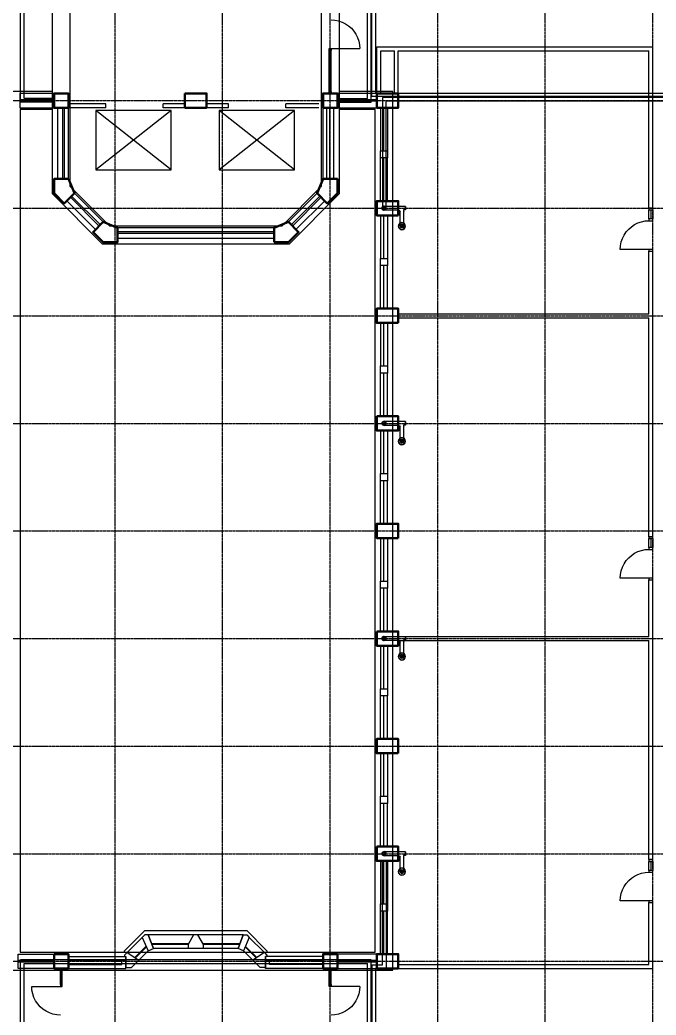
# Model space of a CAD drawing. Header units: millimetres. Extents: x -49883 to 71908, y -18440 to 67826.
# Drawn here: x -35188 to -17443, y 11276 to 39026 of the extents above; entities that cross this region are included whole.
import ezdxf

# ---------------------------------------------------------------- set-up
doc = ezdxf.new("R2010")
doc.units = ezdxf.units.MM
doc.linetypes.add('PCENTRE', pattern=[50.8, 31.75, -6.35, 6.35, -6.35])
doc.linetypes.add('PCENTRE2', pattern=[28.575, 19.05, -3.175, 3.175, -3.175])
for name, color, linetype in [('Boundaries_and_building_grids', 140, 'PCENTRE2'), ('Fourth Floor - General', 1, 'Continuous'), ('Fourth Floor - Roofs', 2, 'Continuous'), ('Fourth Floor - Structural Members', 5, 'Continuous'), ('Third Floor - Curtain Walls', 1, 'Continuous'), ('Third Floor - Doors Windows and Openings', 1, 'Continuous'), ('Third Floor - Stairs', 8, 'Continuous'), ('Third Floor - Structural Members', 5, 'Continuous'), ('Third Floor - Walls', 3, 'Continuous')]:
    doc.layers.add(name, color=color, linetype=linetype)

# ---------------------------------------------------------------- blocks, each defined once
blk = doc.blocks.new('OffSetFullbore')
at = {"layer": 'Fourth Floor - Roofs', "linetype": 'Continuous'}
h = blk.add_hatch(dxfattribs=at)
h.set_pattern_fill('lines', color=256, scale=6.25, style=0)
h.set_pattern_definition([(0, (-14818.7696, 134.024), (0, 6.25), [])])
h.paths.add_polyline_path([(-550, -500, -1), (-450, -500, -1)])
at = {"layer": 'Fourth Floor - Roofs', "linetype": 'Continuous', "lineweight": -3}
for p, q in [((-600, 50), (0, 50)), ((-600, 50), (-600, -50)), ((-590, 50), (-590, -50)), ((-600, -50), (-541, -50)), ((-550, -500), (-550, -100)), ((-450, -500), (-450, -100)), ((0, -50), (-400, -50))]:
    blk.add_line(p, q, dxfattribs=at)
at = {"layer": 'Fourth Floor - Roofs', "linetype": 'Continuous'}
for radius in [100, 93.8, 50, 50]:
    blk.add_circle((-500, -500), radius, dxfattribs=at)
at = {"layer": 'Fourth Floor - Roofs', "linetype": 'Continuous', "lineweight": -3}
for centre, radius, start, end in [((0, 0), 50, 270, 90), ((-400, -100), 150, 160.5288, 180), ((-400, -100), 50, 90, 180)]:
    blk.add_arc(centre, radius, start, end, dxfattribs=at)

msp = doc.modelspace()

# ---------------------------------------------------------------- linework, layer by layer
at = {"layer": 'Boundaries_and_building_grids', "color": 140, "linetype": 'PCENTRE', "lineweight": -3}
for p, q in [((-32533, -6274), (-32533, 60064)), ((-29533, -6274), (-29533, 60069)), ((-26533, -6274), (-26533, 60075)), ((-23533, -11774), (-23533, 60080)), ((-20533, -11774), (-20533, 60085)), ((-17533, -11774), (-17533, 60091)), ((-49883, 36776), (47817, 36776)), ((-49883, 33776), (47817, 33776)), ((-49883, 30776), (47817, 30776)), ((-49883, 27776), (47817, 27776)), ((-49883, 24776), (47817, 24776)), ((-49883, 21776), (47817, 21776)), ((-49883, 18776), (47817, 18776)), ((-49883, 15776), (47817, 15776)), ((-49883, 12776), (47817, 12776))]:
    msp.add_line(p, q, dxfattribs=at)
at = {"layer": 'Fourth Floor - General', "color": 1, "linetype": 'Continuous', "lineweight": -3}
for p, q in [((-35173, 36736, 13800), (-35173, 42816, 13800)), ((-25393, 36736, 13800), (-25393, 42816, 13800)), ((-35073, 36836, 13800), (-35073, 42716, 13800)), ((-25493, 36836, 13800), (-25493, 42716, 13800)), ((-34233, 36736, 13800), (-35173, 36736, 13800)), ((-34233, 36836, 13800), (-35073, 36836, 13800)), ((-26333, 36836, 13800), (-25493, 36836, 13800)), ((-26333, 36736, 13800), (-25393, 36736, 13800)), ((-35173, 8236, 13800), (-35173, 12816, 13800)), ((-25393, 12816, 13800), (-35173, 12816, 13800)), ((-25393, 8236, 13800), (-25393, 12816, 13800)), ((-35073, 8316, 13800), (-35073, 12716, 13800)), ((-35073, 12716, 13800), (-25493, 12716, 13800)), ((-25493, 8316, 13800), (-25493, 12716, 13800)), ((-25373, 12676, 13800), (-25373, 10001, 13800))]:
    msp.add_line(p, q, dxfattribs=at)
at = {"layer": 'Fourth Floor - Roofs', "color": 3, "linetype": 'Continuous'}
for p, q in [((-34283, 34172, 13800), (-34283, 43879, 13800)), ((-26283, 43879, 13800), (-26283, 34172, 13800)), ((-33783, 34379, 13800), (-33783, 43672, 13800)), ((-26783, 43672, 13800), (-26783, 34379, 13800)), ((-24783, 37026, 13800), (-26283, 37026, 13800)), ((-24783, 12526, 13800), (-24783, 37026, 13800)), ((-35183, 36526, 13800), (-35183, 13026, 13800)), ((-34283, 36526, 13800), (-35183, 36526, 13800)), ((-25283, 36526, 13800), (-26283, 36526, 13800)), ((-25283, 13026, 13800), (-25283, 36526, 13800)), ((-32886, 32776, 13800), (-34283, 34172, 13800)), ((-32679, 33276, 13800), (-33783, 34379, 13800)), ((-26783, 34379, 13800), (-27886, 33276, 13800)), ((-26283, 34172, 13800), (-27679, 32776, 13800)), ((-27886, 33276, 13800), (-32679, 33276, 13800)), ((-27679, 32776, 13800), (-32886, 32776, 13800)), ((-35183, 13026, 13800), (-25283, 13026, 13800))]:
    msp.add_line(p, q, dxfattribs=at)
at = {"layer": 'Fourth Floor - Roofs', "color": 1, "linetype": 'Continuous', "lineweight": -3}
for p, q in [((-25373, 36886, 13800), (-25373, 42676, 13800)), ((-25273, 42576, 13800), (-25273, 36986, 13800)), ((-25273, 36986, 13800), (-14883, 36986, 13800)), ((-14883, 36886, 13800), (-25373, 36886, 13800)), ((-14883, 36866, 13800), (-25073, 36866, 13800)), ((-25073, 36866, 13800), (-25073, 33806, 13800)), ((-24973, 33806, 13800), (-24973, 36766, 13800)), ((-24973, 36766, 13800), (-14883, 36766, 13800)), ((-25073, 12676, 13800), (-25073, 15576, 13800)), ((-24973, 15576, 13800), (-24973, 12576, 13800)), ((-25373, 12676, 13800), (-25073, 12676, 13800)), ((-24973, 12576, 13800), (-25273, 12576, 13800)), ((-25273, 12576, 13800), (-25273, 10101, 13800))]:
    msp.add_line(p, q, dxfattribs=at)
at = {"layer": 'Fourth Floor - Roofs', "color": 3, "linetype": 'Continuous', "lineweight": -3}
for p, q in [((-34283, 37026, 13800), (-35683, 37026, 13800)), ((-35683, 12526, 13800), (-24783, 12526, 13800))]:
    msp.add_line(p, q, dxfattribs=at)
at = {"layer": 'Fourth Floor - Roofs', "color": 1, "linetype": 'Continuous'}
for p, q in [((-32268, 13071, 13800), (-31706, 13633, 13800)), ((-31706, 13633, 13800), (-28860, 13633, 13800)), ((-28860, 13633, 13800), (-28298, 13071, 13800)), ((-32268, 13026, 13800), (-32268, 13071, 13800)), ((-28298, 13071, 13800), (-28298, 13026, 13800))]:
    msp.add_line(p, q, dxfattribs=at)
at = {"layer": 'Fourth Floor - Structural Members', "color": 8, "linetype": 'Continuous', "lineweight": 50, "elevation": 13800}
for points in [[(-34233, 36576), (-34233, 36976), (-33833, 36976), (-33833, 36576)], [(-30583, 36976), (-30583, 36576), (-29983, 36576), (-29983, 36976)], [(-24633, 36976), (-24633, 36576), (-25233, 36576), (-25233, 36976)], [(-33833, 34593), (-34233, 34593), (-34233, 34193), (-33950, 33910), (-33667, 34193)], [(-26733, 34593), (-26898, 34193), (-26616, 33910), (-26333, 34193), (-26333, 34593)], [(-24633, 33576), (-24633, 33976), (-25233, 33976), (-25233, 33576)], [(-32466, 33226), (-32866, 33391), (-33148, 33109), (-32866, 32826), (-32466, 32826)], [(-28100, 32826), (-28100, 33226), (-27700, 33391), (-27417, 33109), (-27700, 32826)], [(-24633, 30576), (-24633, 30976), (-25233, 30976), (-25233, 30576)], [(-25233, 27976), (-24633, 27976), (-24633, 27576), (-25233, 27576)], [(-24633, 24576), (-24633, 24976), (-25233, 24976), (-25233, 24576)], [(-25233, 21976), (-24633, 21976), (-24633, 21576), (-25233, 21576)], [(-24633, 18576), (-25233, 18576), (-25233, 18976), (-24633, 18976)], [(-25233, 15976), (-24633, 15976), (-24633, 15576), (-25233, 15576)], [(-34233, 12976), (-33833, 12976), (-33833, 12576), (-34233, 12576)], [(-24633, 12576), (-25233, 12576), (-25233, 12976), (-24633, 12976)]]:
    msp.add_lwpolyline(points, close=True, dxfattribs=at)
for points in [[(-26333, 36576), (-26733, 36576), (-26733, 36976), (-26333, 36976), (-26333, 36576)], [(-26333, 12576), (-26733, 12576), (-26733, 12976), (-26333, 12976), (-26333, 12576)]]:
    msp.add_lwpolyline(points, dxfattribs=at)
at = {"layer": 'Fourth Floor - Structural Members', "color": 8, "linetype": 'Continuous', "lineweight": 50}
for centre in [(-25033, 33776, 13800), (-25033, 27776, 13800), (-25033, 21776, 13800), (-25033, 15776, 13800)]:
    msp.add_circle(centre, 50, dxfattribs=at)
at = {"layer": 'Third Floor - Curtain Walls', "color": 3, "linetype": 'Continuous'}
for p, q in [((-24633, 21721, 10350), (-24633, 21831, 10350)), ((-31706, 13513, 10350), (-31775, 13444, 10350)), ((-31775, 13444, 10350), (-31612, 13072, 10350)), ((-31608, 13513, 10350), (-31706, 13513, 10350)), ((-31608, 13513, 10350), (-31466, 13133, 10350)), ((-30342, 13513, 10350), (-30496, 13245, 10350)), ((-30224, 13513, 10350), (-30342, 13513, 10350)), ((-30069, 13245, 10350), (-30224, 13513, 10350)), ((-29100, 13133, 10350), (-28958, 13513, 10350)), ((-28958, 13513, 10350), (-28860, 13513, 10350)), ((-28791, 13444, 10350), (-28953, 13072, 10350)), ((-28860, 13513, 10350), (-28791, 13444, 10350)), ((-31612, 13072, 10350), (-31466, 13133, 10350)), ((-30496, 13245, 10350), (-30496, 13133, 10350)), ((-30069, 13133, 10350), (-30496, 13133, 10350)), ((-30069, 13133, 10350), (-30069, 13245, 10350)), ((-28953, 13072, 10350), (-29100, 13133, 10350)), ((-32200, 13019, 10350), (-32268, 12951, 10350)), ((-32268, 12951, 10350), (-32268, 12906, 10350)), ((-32268, 12906, 10350), (-32233, 12906, 10350)), ((-32233, 12906, 10350), (-32233, 12606, 10350)), ((-32200, 13019, 10350), (-31873, 12811, 10350)), ((-32079, 12606, 10350), (-31873, 12811, 10350)), ((-28366, 13019, 10350), (-28693, 12811, 10350)), ((-28487, 12606, 10350), (-28693, 12811, 10350)), ((-28366, 13019, 10350), (-28298, 12951, 10350)), ((-28333, 12906, 10350), (-28333, 12606, 10350)), ((-28298, 12906, 10350), (-28333, 12906, 10350)), ((-28298, 12951, 10350), (-28298, 12906, 10350)), ((-32233, 12606, 10350), (-32079, 12606, 10350)), ((-28333, 12606, 10350), (-28487, 12606, 10350))]:
    msp.add_line(p, q, dxfattribs=at)
at = {"layer": 'Third Floor - Curtain Walls', "color": 3, "linetype": 'Continuous', "elevation": 10350}
for points in [[(-24933, 35176), (-25133, 35176), (-25133, 35376), (-24933, 35376), (-24933, 35176)], [(-24933, 32176), (-25133, 32176), (-25133, 32376), (-24933, 32376), (-24933, 32176)], [(-24933, 29176), (-25133, 29176), (-25133, 29376), (-24933, 29376), (-24933, 29176)], [(-24933, 26176), (-25133, 26176), (-25133, 26376), (-24933, 26376), (-24933, 26176)], [(-24933, 23176), (-25133, 23176), (-25133, 23376), (-24933, 23376), (-24933, 23176)], [(-24933, 20176), (-25133, 20176), (-25133, 20376), (-24933, 20376), (-24933, 20176)], [(-24933, 17176), (-25133, 17176), (-25133, 17376), (-24933, 17376), (-24933, 17176)], [(-24933, 14176), (-25133, 14176), (-25133, 14376), (-24933, 14376), (-24933, 14176)]]:
    msp.add_lwpolyline(points, dxfattribs=at)
at = {"layer": 'Third Floor - Doors Windows and Openings'}
for p, q in [((-26508, 39026, 10350), (-26403, 39019, 10350)), ((-26403, 39019, 10350), (-26301, 38998, 10350)), ((-26301, 38998, 10350), (-26202, 38965, 10350)), ((-26202, 38965, 10350), (-26108, 38919, 10350)), ((-26108, 38919, 10350), (-26021, 38860, 10350)), ((-26021, 38860, 10350), (-25942, 38791, 10350)), ((-25942, 38791, 10350), (-25873, 38713, 10350)), ((-25873, 38713, 10350), (-25815, 38626, 10350)), ((-25815, 38626, 10350), (-25769, 38532, 10350)), ((-25769, 38532, 10350), (-25735, 38433, 10350)), ((-25735, 38433, 10350), (-25715, 38330, 10350)), ((-25715, 38330, 10350), (-25708, 38226, 10350)), ((-18130, 33260, 10350), (-18043, 33319, 10350)), ((-18043, 33319, 10350), (-17949, 33365, 10350)), ((-17949, 33365, 10350), (-17850, 33398, 10350)), ((-17850, 33398, 10350), (-17747, 33419, 10350)), ((-17747, 33419, 10350), (-17643, 33426, 10350)), ((-18382, 32932, 10350), (-18336, 33026, 10350)), ((-18336, 33026, 10350), (-18277, 33113, 10350)), ((-18277, 33113, 10350), (-18208, 33191, 10350)), ((-18208, 33191, 10350), (-18130, 33260, 10350)), ((-18436, 32730, 10350), (-18416, 32833, 10350)), ((-18416, 32833, 10350), (-18382, 32932, 10350)), ((-18443, 32626, 10350), (-18436, 32730, 10350)), ((-18130, 24095, 10350), (-18043, 24154, 10350)), ((-18043, 24154, 10350), (-17949, 24200, 10350)), ((-17949, 24200, 10350), (-17850, 24233, 10350)), ((-17850, 24233, 10350), (-17747, 24254, 10350)), ((-17747, 24254, 10350), (-17643, 24261, 10350)), ((-18336, 23861, 10350), (-18277, 23948, 10350)), ((-18277, 23948, 10350), (-18208, 24026, 10350)), ((-18208, 24026, 10350), (-18130, 24095, 10350)), ((-18436, 23565, 10350), (-18416, 23668, 10350)), ((-18416, 23668, 10350), (-18382, 23767, 10350)), ((-18382, 23767, 10350), (-18336, 23861, 10350)), ((-18443, 23461, 10350), (-18436, 23565, 10350)), ((-18277, 14948, 10350), (-18208, 15026, 10350)), ((-18208, 15026, 10350), (-18130, 15095, 10350)), ((-18130, 15095, 10350), (-18043, 15154, 10350)), ((-18043, 15154, 10350), (-17949, 15200, 10350)), ((-17949, 15200, 10350), (-17850, 15233, 10350)), ((-17850, 15233, 10350), (-17747, 15254, 10350)), ((-17747, 15254, 10350), (-17643, 15261, 10350)), ((-18416, 14668, 10350), (-18382, 14767, 10350)), ((-18382, 14767, 10350), (-18336, 14861, 10350)), ((-18336, 14861, 10350), (-18277, 14948, 10350)), ((-18443, 14461, 10350), (-18436, 14565, 10350)), ((-18436, 14565, 10350), (-18416, 14668, 10350)), ((-34851, 11971, 10350), (-34858, 12076, 10350)), ((-34831, 11869, 10350), (-34851, 11971, 10350)), ((-25715, 11971, 10350), (-25735, 11869, 10350)), ((-25708, 12076, 10350), (-25715, 11971, 10350)), ((-34797, 11770, 10350), (-34831, 11869, 10350)), ((-34751, 11676, 10350), (-34797, 11770, 10350)), ((-34692, 11589, 10350), (-34751, 11676, 10350)), ((-25815, 11676, 10350), (-25873, 11589, 10350)), ((-25769, 11770, 10350), (-25815, 11676, 10350)), ((-25735, 11869, 10350), (-25769, 11770, 10350)), ((-34623, 11510, 10350), (-34692, 11589, 10350)), ((-34545, 11441, 10350), (-34623, 11510, 10350)), ((-34458, 11383, 10350), (-34545, 11441, 10350)), ((-34364, 11337, 10350), (-34458, 11383, 10350)), ((-26108, 11383, 10350), (-26202, 11337, 10350)), ((-26021, 11441, 10350), (-26108, 11383, 10350)), ((-25942, 11510, 10350), (-26021, 11441, 10350)), ((-25873, 11589, 10350), (-25942, 11510, 10350)), ((-34265, 11303, 10350), (-34364, 11337, 10350)), ((-34162, 11283, 10350), (-34265, 11303, 10350)), ((-34058, 11276, 10350), (-34162, 11283, 10350)), ((-26403, 11283, 10350), (-26508, 11276, 10350)), ((-26301, 11303, 10350), (-26403, 11283, 10350)), ((-26202, 11337, 10350), (-26301, 11303, 10350))]:
    msp.add_line(p, q, dxfattribs=at)
at = {"layer": 'Third Floor - Doors Windows and Openings', "linetype": 'Continuous'}
for p, q in [((-26558, 37026, 10350), (-26558, 38176, 10350)), ((-26533, 37026, 10350), (-26533, 38176, 10350)), ((-26508, 38226, 10350), (-25708, 38226, 10350)), ((-26508, 37026, 10350), (-26508, 38176, 10350)), ((-17643, 33476, 10350), (-17643, 33726, 10350)), ((-17593, 33726, 10350), (-17593, 33476, 10350)), ((-17583, 33476, 10350), (-17583, 33726, 10350)), ((-17533, 33726, 10350), (-17533, 33476, 10350)), ((-17643, 32626, 10350), (-18443, 32626, 10350)), ((-17643, 24311, 10350), (-17643, 24561, 10350)), ((-17593, 24561, 10350), (-17593, 24311, 10350)), ((-17583, 24311, 10350), (-17583, 24561, 10350)), ((-17533, 24561, 10350), (-17533, 24311, 10350)), ((-17643, 23461, 10350), (-18443, 23461, 10350)), ((-17643, 15311, 10350), (-17643, 15561, 10350)), ((-17593, 15561, 10350), (-17593, 15311, 10350)), ((-17583, 15311, 10350), (-17583, 15561, 10350)), ((-17533, 15561, 10350), (-17533, 15311, 10350)), ((-17643, 14461, 10350), (-18443, 14461, 10350)), ((-34058, 12126, 10350), (-34058, 12526, 10350)), ((-34033, 12126, 10350), (-34033, 12526, 10350)), ((-34008, 12126, 10350), (-34008, 12526, 10350)), ((-26558, 12126, 10350), (-26558, 12526, 10350)), ((-26533, 12126, 10350), (-26533, 12526, 10350)), ((-26508, 12126, 10350), (-26508, 12526, 10350)), ((-34858, 12076, 10350), (-34058, 12076, 10350)), ((-25708, 12076, 10350), (-26508, 12076, 10350))]:
    msp.add_line(p, q, dxfattribs=at)
at = {"layer": 'Third Floor - Doors Windows and Openings', "color": 1, "linetype": 'Continuous'}
for p, q in [((-34233, 36796, 10350), (-35193, 36796, 10350)), ((-35193, 36776, 10350), (-34233, 36776, 10350)), ((-34233, 36756, 10350), (-35193, 36756, 10350)), ((-25233, 36796, 10350), (-26333, 36796, 10350)), ((-26333, 36776, 10350), (-25233, 36776, 10350)), ((-25233, 36756, 10350), (-26333, 36756, 10350)), ((-25133, 36576, 10350), (-25133, 35376, 10350)), ((-25133, 36576, 10350), (-24933, 36576, 10350)), ((-25033, 35376, 10350), (-25033, 36576, 10350)), ((-24933, 36576, 10350), (-24933, 35376, 10350)), ((-25133, 33976, 10350), (-25133, 35176, 10350)), ((-25033, 33976, 10350), (-25033, 35176, 10350)), ((-24933, 33976, 10350), (-24933, 35176, 10350)), ((-25133, 33976, 10350), (-24933, 33976, 10350)), ((-25133, 33576, 10350), (-25133, 32376, 10350)), ((-25133, 33576, 10350), (-24933, 33576, 10350)), ((-25033, 32376, 10350), (-25033, 33576, 10350)), ((-24933, 33576, 10350), (-24933, 32376, 10350)), ((-25133, 30976, 10350), (-25133, 32176, 10350)), ((-25033, 30976, 10350), (-25033, 32176, 10350)), ((-24933, 30976, 10350), (-24933, 32176, 10350)), ((-25133, 30976, 10350), (-24933, 30976, 10350)), ((-25133, 30576, 10350), (-25133, 29376, 10350)), ((-25133, 30576, 10350), (-24933, 30576, 10350)), ((-25033, 29376, 10350), (-25033, 30576, 10350)), ((-24933, 30576, 10350), (-24933, 29376, 10350)), ((-25133, 27976, 10350), (-25133, 29176, 10350)), ((-25033, 27976, 10350), (-25033, 29176, 10350)), ((-24933, 27976, 10350), (-24933, 29176, 10350)), ((-25133, 27976, 10350), (-24933, 27976, 10350)), ((-25133, 27576, 10350), (-25133, 26376, 10350)), ((-25133, 27576, 10350), (-24933, 27576, 10350)), ((-25033, 26376, 10350), (-25033, 27576, 10350)), ((-24933, 27576, 10350), (-24933, 26376, 10350)), ((-25133, 24976, 10350), (-25133, 26176, 10350)), ((-25033, 24976, 10350), (-25033, 26176, 10350)), ((-24933, 24976, 10350), (-24933, 26176, 10350)), ((-25133, 24976, 10350), (-24933, 24976, 10350)), ((-25133, 24576, 10350), (-25133, 23376, 10350)), ((-25133, 24576, 10350), (-24933, 24576, 10350)), ((-25033, 23376, 10350), (-25033, 24576, 10350)), ((-24933, 24576, 10350), (-24933, 23376, 10350)), ((-25133, 21976, 10350), (-25133, 23176, 10350)), ((-25033, 21976, 10350), (-25033, 23176, 10350)), ((-24933, 21976, 10350), (-24933, 23176, 10350)), ((-25133, 21976, 10350), (-24933, 21976, 10350)), ((-25133, 21576, 10350), (-24933, 21576, 10350)), ((-25133, 21576, 10350), (-25133, 20376, 10350)), ((-25033, 20376, 10350), (-25033, 21576, 10350)), ((-24933, 21576, 10350), (-24933, 20376, 10350)), ((-25133, 18976, 10350), (-25133, 20176, 10350)), ((-25033, 18976, 10350), (-25033, 20176, 10350)), ((-24933, 18976, 10350), (-24933, 20176, 10350)), ((-25133, 18976, 10350), (-24933, 18976, 10350)), ((-25133, 18576, 10350), (-25133, 17376, 10350)), ((-25133, 18576, 10350), (-24933, 18576, 10350)), ((-25033, 17376, 10350), (-25033, 18576, 10350)), ((-24933, 18576, 10350), (-24933, 17376, 10350)), ((-25133, 15976, 10350), (-25133, 17176, 10350)), ((-25033, 15976, 10350), (-25033, 17176, 10350)), ((-24933, 15976, 10350), (-24933, 17176, 10350)), ((-25133, 15976, 10350), (-24933, 15976, 10350)), ((-25133, 15576, 10350), (-24933, 15576, 10350)), ((-25133, 15576, 10350), (-25133, 14376, 10350)), ((-25033, 14376, 10350), (-25033, 15576, 10350)), ((-24933, 15576, 10350), (-24933, 14376, 10350)), ((-25133, 12976, 10350), (-25133, 14176, 10350)), ((-25033, 12976, 10350), (-25033, 14176, 10350)), ((-24933, 12976, 10350), (-24933, 14176, 10350)), ((-31775, 13444, 10350), (-32200, 13019, 10350)), ((-28958, 13513, 10350), (-31608, 13513, 10350)), ((-31466, 13133, 10350), (-31608, 13513, 10350)), ((-28958, 13513, 10350), (-29100, 13133, 10350)), ((-28791, 13444, 10350), (-28366, 13019, 10350)), ((-31668, 13199, 10350), (-31984, 12882, 10350)), ((-31967, 12871, 10350), (-31659, 13179, 10350)), ((-31873, 12811, 10350), (-31612, 13072, 10350)), ((-30487, 13262, 10350), (-31514, 13262, 10350)), ((-30496, 13242, 10350), (-31506, 13242, 10350)), ((-30496, 13133, 10350), (-31466, 13133, 10350)), ((-29054, 13262, 10350), (-30079, 13262, 10350)), ((-29061, 13242, 10350), (-30069, 13242, 10350)), ((-29100, 13133, 10350), (-30069, 13133, 10350)), ((-28693, 12811, 10350), (-28953, 13072, 10350)), ((-28600, 12871, 10350), (-28908, 13179, 10350)), ((-28900, 13199, 10350), (-28583, 12882, 10350)), ((-34233, 12796, 10350), (-35233, 12796, 10350)), ((-35233, 12776, 10350), (-34233, 12776, 10350)), ((-25233, 12796, 10350), (-26333, 12796, 10350)), ((-26333, 12776, 10350), (-25233, 12776, 10350)), ((-25133, 12976, 10350), (-24933, 12976, 10350)), ((-34233, 12756, 10350), (-35233, 12756, 10350)), ((-25233, 12756, 10350), (-26333, 12756, 10350))]:
    msp.add_line(p, q, dxfattribs=at)
at = {"layer": 'Third Floor - Doors Windows and Openings', "linetype": 'Continuous', "elevation": 10350}
for points in [[(-26558, 38176), (-26558, 38226), (-26508, 38226), (-26508, 38176), (-26558, 38176)], [(-26558, 36976), (-26558, 37026), (-26508, 37026), (-26508, 36976), (-26558, 36976)], [(-17643, 33726), (-17533, 33726), (-17533, 33776), (-17643, 33776), (-17643, 33726)], [(-17643, 33426), (-17533, 33426), (-17533, 33476), (-17643, 33476), (-17643, 33426)], [(-17643, 32576), (-17533, 32576), (-17533, 32626), (-17643, 32626), (-17643, 32576)], [(-17643, 24561), (-17533, 24561), (-17533, 24611), (-17643, 24611), (-17643, 24561)], [(-17643, 24261), (-17533, 24261), (-17533, 24311), (-17643, 24311), (-17643, 24261)], [(-17643, 23411), (-17533, 23411), (-17533, 23461), (-17643, 23461), (-17643, 23411)], [(-17643, 15561), (-17533, 15561), (-17533, 15611), (-17643, 15611), (-17643, 15561)], [(-17643, 15261), (-17533, 15261), (-17533, 15311), (-17643, 15311), (-17643, 15261)], [(-17643, 14411), (-17533, 14411), (-17533, 14461), (-17643, 14461), (-17643, 14411)], [(-34008, 12526), (-34008, 12576), (-34058, 12576), (-34058, 12526), (-34008, 12526)], [(-26558, 12526), (-26558, 12576), (-26508, 12576), (-26508, 12526), (-26558, 12526)], [(-34008, 12076), (-34008, 12126), (-34058, 12126), (-34058, 12076), (-34008, 12076)], [(-26558, 12076), (-26558, 12126), (-26508, 12126), (-26508, 12076), (-26558, 12076)]]:
    msp.add_lwpolyline(points, dxfattribs=at)
at = {"layer": 'Third Floor - Doors Windows and Openings', "color": 1, "linetype": 'Continuous', "elevation": 10350}
for points in [[(-34233, 36976), (-35193, 36976), (-35193, 36576), (-34233, 36576), (-34233, 36976)], [(-25233, 36976), (-26333, 36976), (-26333, 36576), (-25233, 36576), (-25233, 36976)], [(-34233, 12576), (-35233, 12576), (-35233, 12976), (-34233, 12976), (-34233, 12576)], [(-25233, 12976), (-26333, 12976), (-26333, 12576), (-25233, 12576), (-25233, 12976)]]:
    msp.add_lwpolyline(points, dxfattribs=at)
at = {"layer": 'Third Floor - Stairs', "color": 8, "linetype": 'Continuous'}
for p, q in [((-30966, 36498, 10350), (-33066, 34848, 10350)), ((-30966, 34848, 10350), (-33066, 36498, 10350)), ((-27531, 36498, 10350), (-29631, 34848, 10350)), ((-27531, 34848, 10350), (-29631, 36498, 10350))]:
    msp.add_line(p, q, dxfattribs=at)
at = {"layer": 'Third Floor - Stairs', "color": 8, "linetype": 'Continuous', "elevation": 10350}
for points in [[(-33066, 34848), (-30966, 34848), (-30966, 36498), (-33066, 36498), (-33066, 34848)], [(-29631, 34848), (-27531, 34848), (-27531, 36498), (-29631, 36498), (-29631, 34848)]]:
    msp.add_lwpolyline(points, dxfattribs=at)
at = {"layer": 'Third Floor - Structural Members', "color": 5, "linetype": 'Continuous', "elevation": 10350}
for points in [[(-34233, 36576), (-34233, 36976), (-33833, 36976), (-33833, 36576)], [(-30583, 36976), (-30583, 36576), (-29983, 36576), (-29983, 36976)], [(-24633, 36976), (-24633, 36576), (-25233, 36576), (-25233, 36976)], [(-33833, 34593), (-34233, 34593), (-34233, 34193), (-33950, 33910), (-33667, 34193)], [(-26733, 34593), (-26898, 34193), (-26616, 33910), (-26333, 34193), (-26333, 34593)], [(-24633, 33576), (-24633, 33976), (-25233, 33976), (-25233, 33576)], [(-32466, 33226), (-32866, 33391), (-33148, 33109), (-32866, 32826), (-32466, 32826)], [(-28100, 32826), (-28100, 33226), (-27700, 33391), (-27417, 33109), (-27700, 32826)], [(-24633, 30576), (-24633, 30976), (-25233, 30976), (-25233, 30576)], [(-25233, 27976), (-24633, 27976), (-24633, 27576), (-25233, 27576)], [(-24633, 24576), (-24633, 24976), (-25233, 24976), (-25233, 24576)], [(-25233, 21976), (-24633, 21976), (-24633, 21576), (-25233, 21576)], [(-24633, 18576), (-25233, 18576), (-25233, 18976), (-24633, 18976)], [(-25233, 15976), (-24633, 15976), (-24633, 15576), (-25233, 15576)], [(-34233, 12976), (-33833, 12976), (-33833, 12576), (-34233, 12576)], [(-24633, 12576), (-25233, 12576), (-25233, 12976), (-24633, 12976)]]:
    msp.add_lwpolyline(points, close=True, dxfattribs=at)
for points in [[(-26333, 36576), (-26733, 36576), (-26733, 36976), (-26333, 36976), (-26333, 36576)], [(-26333, 12576), (-26733, 12576), (-26733, 12976), (-26333, 12976), (-26333, 12576)]]:
    msp.add_lwpolyline(points, dxfattribs=at)
at = {"layer": 'Third Floor - Structural Members', "color": 5, "linetype": 'Continuous', "lineweight": -3}
for centre in [(-25033, 27776, 10350), (-25033, 21776, 10350), (-25033, 15776, 10350)]:
    msp.add_circle(centre, 50, dxfattribs=at)
at = {"layer": 'Third Floor - Walls', "color": 3, "linetype": 'Continuous'}
for p, q in [((-25233, 38276, 10350), (-17533, 38276, 10350)), ((-25233, 38166, 10350), (-25233, 38276, 10350)), ((-25233, 36976, 10350), (-25233, 38166, 10350)), ((-25123, 36976, 10350), (-25123, 38166, 10350)), ((-25123, 38166, 10350), (-24743, 38166, 10350)), ((-24743, 36976, 10350), (-24743, 38166, 10350)), ((-24633, 38166, 10350), (-17643, 38166, 10350)), ((-24633, 36976, 10350), (-24633, 38166, 10350)), ((-17643, 33776, 10350), (-17643, 38166, 10350)), ((-17533, 33776, 10350), (-17533, 38276, 10350)), ((-25233, 36976, 10350), (-25123, 36976, 10350)), ((-24633, 36976, 10350), (-24743, 36976, 10350)), ((-32794, 36686, 10350), (-33833, 36686, 10350)), ((-32794, 36576, 10350), (-32794, 36686, 10350)), ((-31194, 36576, 10350), (-31194, 36686, 10350)), ((-30583, 36686, 10350), (-31194, 36686, 10350)), ((-29371, 36686, 10350), (-29983, 36686, 10350)), ((-29371, 36576, 10350), (-29371, 36686, 10350)), ((-27771, 36576, 10350), (-27771, 36686, 10350)), ((-26847, 36686, 10350), (-27771, 36686, 10350)), ((-34133, 34593, 10350), (-34133, 36576, 10350)), ((-34133, 36576, 10350), (-33993, 36576, 10350)), ((-33993, 34593, 10350), (-33993, 36576, 10350)), ((-33943, 34593, 10350), (-33943, 36576, 10350)), ((-33833, 36576, 10350), (-33943, 36576, 10350)), ((-32794, 36576, 10350), (-33833, 36576, 10350)), ((-33833, 34593, 10350), (-33833, 36576, 10350)), ((-30583, 36576, 10350), (-31194, 36576, 10350)), ((-29371, 36576, 10350), (-29983, 36576, 10350)), ((-26847, 36576, 10350), (-27771, 36576, 10350)), ((-26733, 34593, 10350), (-26733, 36576, 10350)), ((-26733, 36576, 10350), (-26623, 36576, 10350)), ((-26623, 34593, 10350), (-26623, 36576, 10350)), ((-26543, 36576, 10350), (-26433, 36576, 10350)), ((-26543, 34593, 10350), (-26543, 36576, 10350)), ((-26433, 34593, 10350), (-26433, 36576, 10350)), ((-34133, 34593, 10350), (-33993, 34593, 10350)), ((-33833, 34593, 10350), (-33943, 34593, 10350)), ((-26733, 34593, 10350), (-26623, 34593, 10350)), ((-26543, 34593, 10350), (-26433, 34593, 10350)), ((-33667, 34193, 10350), (-33745, 34115, 10350)), ((-32866, 33391, 10350), (-33667, 34193, 10350)), ((-26898, 34193, 10350), (-27700, 33391, 10350)), ((-26898, 34193, 10350), (-26821, 34115, 10350)), ((-33879, 33981, 10350), (-33780, 34080, 10350)), ((-33879, 33981, 10350), (-33078, 33179, 10350)), ((-33780, 34080, 10350), (-32979, 33278, 10350)), ((-32943, 33314, 10350), (-33745, 34115, 10350)), ((-26821, 34115, 10350), (-27622, 33314, 10350)), ((-26785, 34080, 10350), (-27587, 33278, 10350)), ((-27488, 33179, 10350), (-26686, 33981, 10350)), ((-26686, 33981, 10350), (-26785, 34080, 10350)), ((-17643, 33776, 10350), (-17533, 33776, 10350)), ((-32866, 33391, 10350), (-32943, 33314, 10350)), ((-27700, 33391, 10350), (-27622, 33314, 10350)), ((-33078, 33179, 10350), (-32979, 33278, 10350)), ((-28100, 33226, 10350), (-32466, 33226, 10350)), ((-32466, 33226, 10350), (-32466, 33116, 10350)), ((-28100, 33116, 10350), (-32466, 33116, 10350)), ((-28100, 33066, 10350), (-32466, 33066, 10350)), ((-32466, 33066, 10350), (-32466, 32926, 10350)), ((-28100, 33226, 10350), (-28100, 33116, 10350)), ((-28100, 32926, 10350), (-28100, 33066, 10350)), ((-27488, 33179, 10350), (-27587, 33278, 10350)), ((-28100, 32926, 10350), (-32466, 32926, 10350)), ((-17643, 30831, 10350), (-17643, 32576, 10350)), ((-17643, 32576, 10350), (-17533, 32576, 10350)), ((-17533, 24611, 10350), (-17533, 32576, 10350)), ((-24633, 30831, 10350), (-17643, 30831, 10350)), ((-24633, 30721, 10350), (-24633, 30831, 10350)), ((-24633, 30721, 10350), (-17643, 30721, 10350)), ((-17643, 24611, 10350), (-17643, 30721, 10350)), ((-17643, 24611, 10350), (-17533, 24611, 10350)), ((-17643, 23411, 10350), (-17533, 23411, 10350)), ((-17643, 21831, 10350), (-17643, 23411, 10350)), ((-17533, 15611, 10350), (-17533, 23411, 10350)), ((-24633, 21831, 10350), (-17643, 21831, 10350)), ((-24633, 21721, 10350), (-17643, 21721, 10350)), ((-17643, 15611, 10350), (-17643, 21721, 10350)), ((-17643, 15611, 10350), (-17533, 15611, 10350)), ((-17643, 12686, 10350), (-17643, 14411, 10350)), ((-17643, 14411, 10350), (-17533, 14411, 10350)), ((-17533, 12576, 10350), (-17533, 14411, 10350)), ((-33833, 12906, 10350), (-32343, 12906, 10350)), ((-33833, 12906, 10350), (-33833, 12796, 10350)), ((-33833, 12796, 10350), (-32233, 12796, 10350)), ((-32343, 12906, 10350), (-32233, 12906, 10350)), ((-32343, 12686, 10350), (-32343, 12796, 10350)), ((-32233, 12796, 10350), (-32343, 12796, 10350)), ((-32233, 12906, 10350), (-32233, 12796, 10350)), ((-32233, 12796, 10350), (-32233, 12906, 10350)), ((-32233, 12576, 10350), (-32233, 12796, 10350)), ((-28223, 12906, 10350), (-28333, 12906, 10350)), ((-28333, 12796, 10350), (-28333, 12906, 10350)), ((-28333, 12906, 10350), (-28333, 12796, 10350)), ((-26733, 12796, 10350), (-28333, 12796, 10350)), ((-28333, 12576, 10350), (-28333, 12796, 10350)), ((-28223, 12796, 10350), (-28333, 12796, 10350)), ((-26733, 12906, 10350), (-28223, 12906, 10350)), ((-28223, 12686, 10350), (-28223, 12796, 10350)), ((-26733, 12906, 10350), (-26733, 12796, 10350)), ((-33833, 12686, 10350), (-32343, 12686, 10350)), ((-33833, 12686, 10350), (-33833, 12576, 10350)), ((-33833, 12576, 10350), (-32233, 12576, 10350)), ((-26733, 12576, 10350), (-28333, 12576, 10350)), ((-26733, 12686, 10350), (-28223, 12686, 10350)), ((-26733, 12576, 10350), (-26733, 12686, 10350)), ((-24633, 12686, 10350), (-17643, 12686, 10350)), ((-24633, 12576, 10350), (-24633, 12686, 10350)), ((-24633, 12576, 10350), (-17533, 12576, 10350))]:
    msp.add_line(p, q, dxfattribs=at)

# ---------------------------------------------------------------- block references
at = {"layer": 'Fourth Floor - Roofs', "color": 1, "linetype": 'Continuous', "lineweight": -3, "xscale": -1}
for p in [(-25033, 33776, 13800), (-25033, 27776, 13800), (-25033, 21776, 13800), (-25033, 15776, 13800)]:
    msp.add_blockref('OffSetFullbore', p, dxfattribs=at)

doc.saveas('drawing.dxf')
